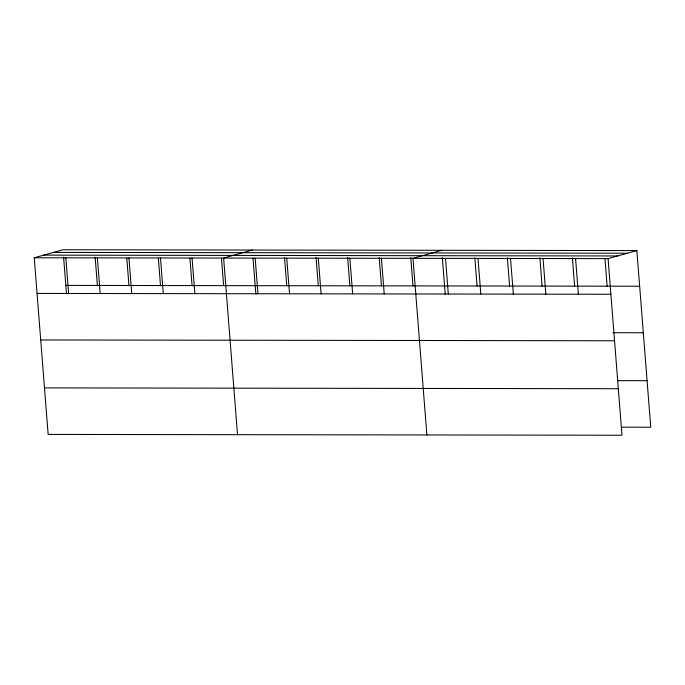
<?xml version="1.0" encoding="UTF-8"?>
<svg xmlns="http://www.w3.org/2000/svg" width="685" height="685" viewBox="0 0 685 685"><rect width="100%" height="100%" fill="white"/><g stroke="black" fill="none" stroke-linecap="round" stroke-linejoin="round"><path stroke-width="1.03" d="M636.853 250.582L608.083 258.613L621.98 435.24L48.147 434.418L34.25 257.783L63.02 249.76L636.853 250.582L650.75 427.217L621.381 427.175M252.38 250.034L223.618 258.057L237.515 434.684M441.748 250.308L412.978 258.331L426.883 434.958M53.524 252.405L627.357 253.236M43.746 255.137L617.57 255.959M34.25 257.783L608.083 258.613M65.82 285.405L639.653 286.227M37.059 293.428L610.883 294.259M612.895 332.713L643.318 332.756M40.715 339.957L614.548 340.779M617.716 380.646L647.085 380.689M44.491 387.89L618.324 388.72M604.992 258.93L607.141 286.184M575.563 258.562L578.371 294.207M572.395 257.834L574.621 286.142M543.051 258.519L545.851 294.165M539.874 257.783L542.1 286.09M510.53 258.468L513.339 294.113M507.354 257.74L509.589 286.047M478.01 258.425L480.819 294.07M474.842 257.688L477.068 285.996M445.498 258.373L448.298 294.019M442.322 257.646L445.216 294.413M410.76 257.594L412.995 285.902M381.417 258.288L384.225 293.933M379.199 257.551L381.434 285.859M349.855 258.236L352.664 293.882M347.646 257.509L349.872 285.816M318.294 258.194L321.102 293.839M316.085 257.457L318.311 285.765M286.732 258.151L289.541 293.796M284.523 257.414L286.75 285.722M255.171 258.099L257.98 293.745M253.039 258.416L255.856 294.139M221.478 258.373L223.627 285.628M192.057 258.014L194.857 293.659M189.925 258.331L192.065 285.585M160.495 257.962L163.295 293.608M158.363 258.279L160.504 285.542M128.934 257.92L131.734 293.565M126.802 258.236L128.943 285.491M97.373 257.877L100.173 293.522M95.155 257.14L97.381 285.448M65.811 257.825L68.62 293.471M63.594 257.098L66.488 293.865"/></g></svg>
